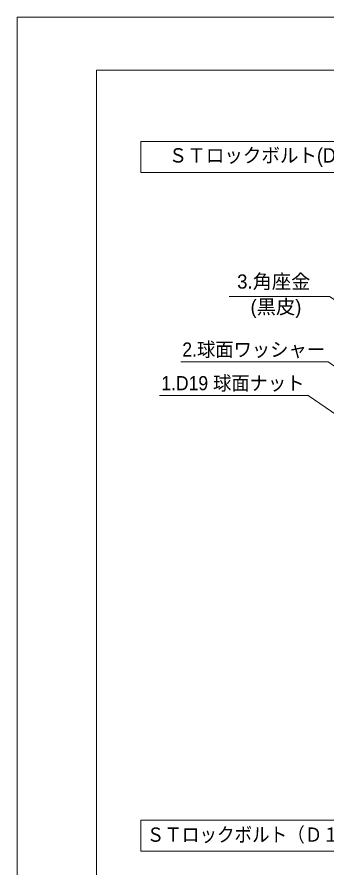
# Model space of a CAD drawing. Units: millimetres at full size, sheet at 1:2; details may follow other scales. Extents: x 2099 to 3781, y 1374 to 2562.
# Drawn here: x 2099 to 2317, y 1967 to 2562 of the extents above; entities that cross this region are included whole.
import ezdxf
from ezdxf.enums import TextEntityAlignment as Align

# ---------------------------------------------------------------- set-up
doc = ezdxf.new("R2010")
doc.units = ezdxf.units.MM
doc.header["$LTSCALE"] = 2
for name, color, linetype, lineweight in [('6寸法線', 4, 'Continuous', 13), ('7 枠・タイトル', 7, 'Continuous', 13), ('Defpoints_2', 7, 'Continuous', 13)]:
    doc.layers.add(name, color=color, linetype=linetype, lineweight=lineweight)
doc.styles.add('ＭＳ Ｐゴシック', font='')
doc.styles.get('ＭＳ Ｐゴシック').set_extended_font_data('MS PGothic')

msp = doc.modelspace()

# ---------------------------------------------------------------- linework, layer by layer
at = {"layer": '6寸法線'}
for points in [[(2404.739, 2310.233), (2400.554, 2312.969), (2318.26, 2366.772), (2247.984, 2366.772)], [(2397.242, 2265.03), (2393.144, 2267.895), (2317.283, 2320.938), (2214.174, 2320.938)], [(2373.573, 2249.377), (2369.445, 2252.198), (2303.294, 2297.404), (2199.216, 2297.404)]]:
    msp.add_lwpolyline(points, dxfattribs=at)
at = {"layer": '7 枠・タイトル'}
for p, q in [((2155.014, 1411.564), (2155.014, 2525.117)), ((3725.71, 2525.117), (2155.014, 2525.117)), ((2186.186, 2475.139), (2497.334, 2475.139)), ((2186.186, 2475.139), (2186.186, 2453.567)), ((2186.186, 2453.567), (2497.334, 2453.567)), ((2186.186, 2000.205), (2497.334, 2000.205)), ((2186.186, 2000.205), (2186.186, 1978.633)), ((2186.186, 1978.633), (2497.334, 1978.633))]:
    msp.add_line(p, q, dxfattribs=at)
at = {"layer": 'Defpoints_2'}
msp.add_lwpolyline([(2099.362, 1374.341), (3781.362, 1374.341), (3781.362, 2562.341), (2099.362, 2562.341)], close=True, dxfattribs=at)

# ---------------------------------------------------------------- texts
at = {"layer": '6寸法線', "color": 7, "style": 'ＭＳ Ｐゴシック'}
for s, p in [('3.角座金', (2253.607, 2369.306)), ('(黒皮)', (2262.979, 2351.603))]:
    msp.add_text(s, height=9.897, dxfattribs=at).set_placement(p, align=Align.BOTTOM_LEFT)
at = {"layer": '6寸法線', "color": 7, "style": 'ＭＳ Ｐゴシック', "width": 0.95}
for s, p in [('2.球面ワッシャー', (2215.158, 2321.702)), ('1.D19 球面ナット', (2200.441, 2298.168))]:
    msp.add_text(s, height=9.897, dxfattribs=at).set_placement(p, align=Align.BOTTOM_LEFT)
at = {"layer": '7 枠・タイトル', "style": 'ＭＳ Ｐゴシック'}
for s, width, p in [('ＳＴロックボルト(D19)黒皮(仮設) ： 組込図', 0.95, (2205.673, 2457.491)), ('ＳＴロックボルト（Ｄ１９)黒皮(仮設) ： 部品図', 0.9, (2190.264, 1982.072))]:
    msp.add_text(s, height=10.02, dxfattribs=dict(at, width=width)).set_placement(p, align=Align.BOTTOM_LEFT)

doc.saveas('drawing.dxf')
